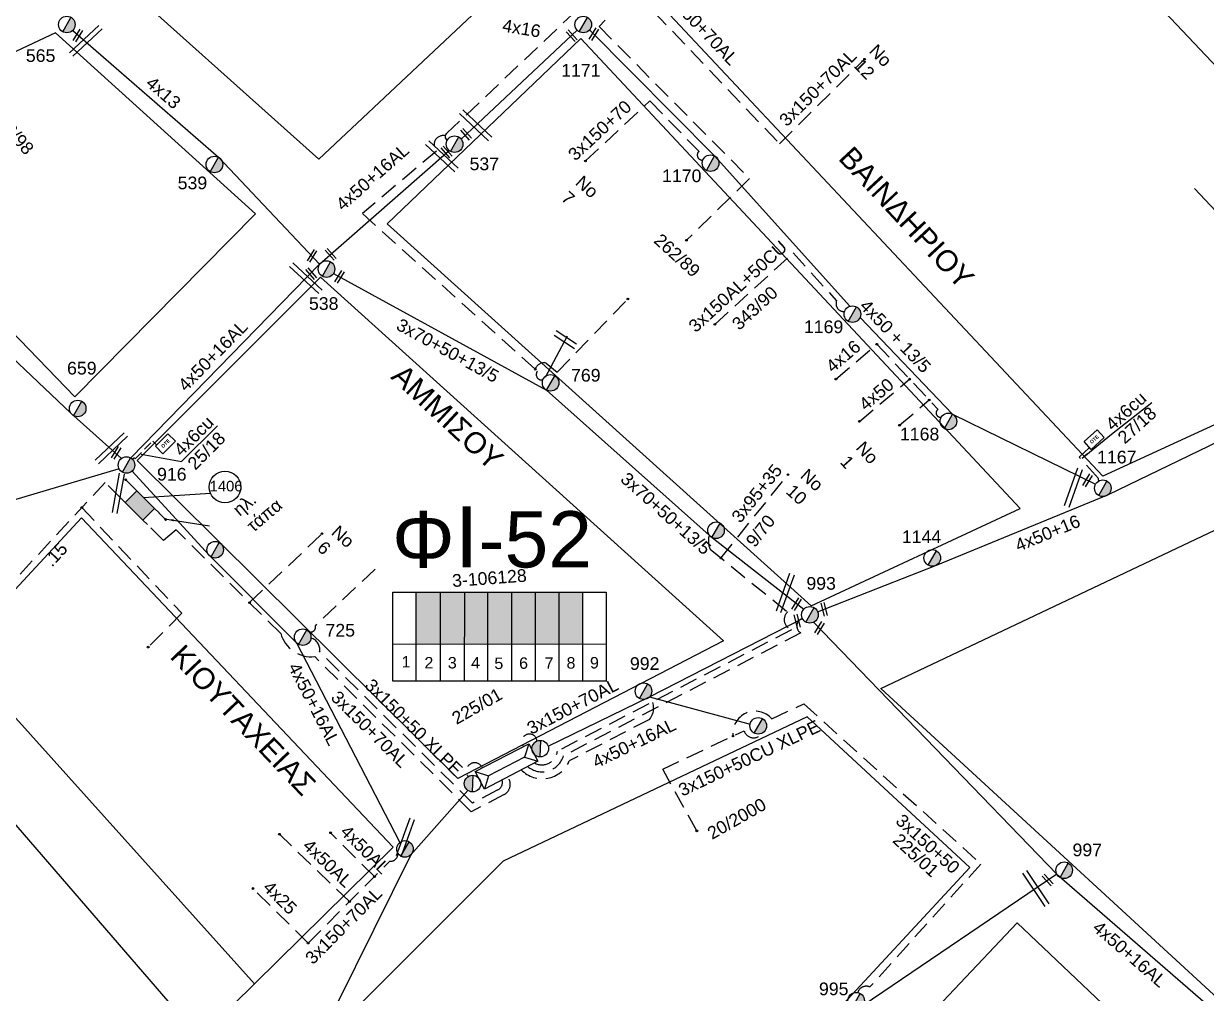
# Model space of a CAD drawing. Header units: millimetres. Extents: x 1091 to 3521, y 1177 to 2968.
# Drawn here: x 2380.8 to 2548.9, y 2019.2 to 2157.1 of the extents above; entities that cross this region are included whole.
import ezdxf
from ezdxf.enums import TextEntityAlignment as Align

# ---------------------------------------------------------------- set-up
doc = ezdxf.new("R2010")
doc.units = ezdxf.units.MM
doc.linetypes.add('DASHED', pattern=[19.05, 12.7, -6.35])
for name, color, linetype, lineweight in [('3x150+50', 7, 'Continuous', 30), ('3x150+50 XLPE', 7, 'SYN_LINE', 30), ('3x150+70', 7, 'Continuous', 30), ('3x70+50+13_5', 7, 'Continuous', 30), ('4x13', 7, 'Continuous', 30), ('4x16', 7, 'Continuous', 30), ('4x25', 7, 'Continuous', 30), ('4x50', 7, 'Continuous', 30), ('4x50 + 13_5', 7, 'SYN_LINE', 30), ('4x50+16', 7, 'Continuous', 30), ('Άγνωστα', 7, 'Continuous', 30), ('Γυμνά εναέρια ΧΤ (3Φ) 4x50AL', 7, 'Continuous', 30), ('Γυμνά εναέρια ΧΤ και ΦΟΠ (3Φ)   4x50+16AL', 7, 'Continuous', 30), ('Καλωδια Χ.Τ 3x95+35', 7, 'DASHED', 30), ('Καλώδια ΧΤ   3x150+70AL', 7, 'DASHED', 30), ('Καλώδια ΧΤ   3x150AL+50CU', 7, 'DASHED', 30), ('Συνεστραμμένα ΧΤ   3x70+54.6+25 AL', 7, 'SYN_LINE', 30), ('Υπόγεια Καλώδια Δικτύου ΧΤ   .075', 7, 'DASHED', 30), ('Υπόγεια Καλώδια Δικτύου ΧΤ   .15', 7, 'DASHED', 30), ('Υπόγεια καλώδια Παροχών ΧΤ   4x50AL', 7, 'DASHED', 30), ('Υπόγεια καλώδια Παροχών ΧΤ   4x6', 7, 'DASHED', 30)]:
    doc.layers.add(name, color=color, linetype=linetype, lineweight=lineweight)
for name, color, linetype in [('Link Box 4 Διευθύνσεων', 7, 'Continuous'), ('Pillar OTE', 7, 'Continuous'), ('TEXT ΚΑΛΩΔΙΩΝ', 7, 'Continuous'), ('ΑΓΝΩΣΤΟ ΥΠΟΓΕΙΟ ΚΑΛΩΔΙΟ', 7, 'DASHED'), ('Επιγραφές - Σχήματα', 7, 'Continuous'), ('Μηχανική τομή', 7, 'Continuous'), ('Στύλος ΦΜ', 7, 'Continuous'), ('Στύλος ΦΜ @ 1', 7, 'Continuous'), ('Συνδέσεις', 7, 'Continuous'), ('Τομή', 7, 'Continuous'), ('Υποσταθμός εναέριος 2 στύλων', 7, 'Continuous'), ('Υποσταθμός πόλεως', 7, 'Continuous'), ('Υπόβαθρο ΔΕΗ', 7, 'Continuous')]:
    doc.layers.add(name, color=color, linetype=linetype)
doc.styles.add('arial', font='arial.ttf')
doc.styles.get("Standard").update_dxf_attribs({"font": 'arial.ttf', "height": 1.8})
doc.linetypes.add('SYN_LINE', pattern='A,0.5,-0.0001,["/\\/\\/\\/",Standard,S=0.1,R=0,X=0,Y=-0.05],-0.25', length=0.7501)
doc.dimstyles.new('ISO-25', dxfattribs={"dimtxt": 2.5, "dimasz": 2.5, "dimexe": 1.25, "dimexo": 0.625, "dimtad": 1, "dimtxsty": 'Standard', "dimcen": 2.5, "dimadec": 0, "dimazin": 0, "dimtfac": 1, "dimtmove": 0, "dimatfit": 3, "dimfxl": 1, "dimarcsym": 0})

# ---------------------------------------------------------------- blocks, each defined once
blk = doc.blocks.new('ΥΠΑΡΧΩΝ ΤΣΙΜΕΝΤΕΝΙΟΣ ΣΤΥΛΟΣ')
at = {"layer": 'Στύλος ΦΜ'}
blk.add_hatch(color=7, dxfattribs=at).paths.add_polyline_path([(-1.29, -2.28, 0.574793), (2.62, 0, 0.268822), (1.3, 2.27)])
at = {"layer": 'Στύλος ΦΜ', "color": 7}
blk.add_line((-1.29, -2.28), (1.3, 2.27), dxfattribs=at)
blk.add_circle((0, 0), 2.62, dxfattribs=at)
at = {"layer": 'Στύλος ΦΜ', "flags": 4}
for tag, p in [('ΑΡΙΘΜΟΣ', (-4.68, 8.05)), ('ΤΥΠΟΣ', (-4.91, 3.03))]:
    blk.add_attdef(tag, p, '', height=4, dxfattribs=at)
blk = doc.blocks.new('_ΣΥΝΔΕΣΗ')
at = {"layer": 'Συνδέσεις', "linetype": 'SYN_LINE', "ltscale": 40}
blk.add_hatch(color=256, dxfattribs=at).paths.add_polyline_path([(0.5, -0.01, 1), (-0.5, -0.01, 1)])
at = {"layer": 'Συνδέσεις'}
blk.add_circle((0, -0.01), 0.5, dxfattribs=at)
blk = doc.blocks.new('ΥΠΟΣΤΑΘΜΟΣ ΕΝΑΕΡΙΟΣ ΕΠΙ 2 ΣΤΥΛΩΝ')
at = {"layer": 'Υποσταθμός εναέριος 2 στύλων', "linetype": 'Continuous'}
for points in [[(-11.97, -2.11, 0.574793), (-8.45, -0.07, 0.268822), (-9.64, 1.98)], [(9.68, -2.15, 0.574793), (13.19, -0.1, 0.268822), (12.01, 1.95)]]:
    blk.add_hatch(color=256, dxfattribs=at).paths.add_polyline_path(points)
for p, q in [((-11.97, -2.11), (-9.64, 1.98)), ((9.68, -2.15), (12.01, 1.95))]:
    blk.add_line(p, q, dxfattribs=at)
for centre in [(-10.81, -0.07), (10.84, -0.1)]:
    blk.add_circle(centre, 2.36, dxfattribs=at)
at = {"layer": 'Υποσταθμός πόλεως', "linetype": 'Continuous', "ltscale": 40}
blk.add_lwpolyline([(-8.57, 2.82), (8.57, 2.82), (8.57, -2.82), (-8.57, -2.82)], close=True, dxfattribs=at)
for points in [[(-5.75, 0), (-8.57, 2.82)], [(-8.57, -2.82), (-5.75, 0)], [(-5.75, 0), (5.75, 0)], [(5.75, 0), (8.57, 2.82)], [(8.57, -2.82), (5.75, 0)]]:
    blk.add_lwpolyline(points, dxfattribs=at)
at = {"layer": 'Υποσταθμός εναέριος 2 στύλων', "ltscale": 40, "flags": 1}
for tag, p in [('ΜΕΤΑΣΧΗΜΑΤΙΣΜΟΣ', (14.09, 2.51)), ('ΙΣΧΥΣ', (14.07, -0.28)), ('ΑΡΙΘΜΟΣ', (14.19, -3))]:
    blk.add_attdef(tag, p, '', height=1.8, dxfattribs=at)
blk = doc.blocks.new('LINK BOX 4 ΑΝΑΧΩΡΗΣΕΩΝ')
at = {"layer": 'Link Box 4 Διευθύνσεων', "ltscale": 40}
blk.add_hatch(color=256, dxfattribs=at).paths.add_polyline_path([(-3.54, 0), (-3.54, -4.67), (3.54, -4.67), (3.54, 0)])
for p, q in [((-3.54, 0), (-5.33, 0)), ((5.33, 0), (3.54, 0)), ((-3.54, -4.67), (-5.33, -4.67)), ((5.33, -4.67), (3.54, -4.67))]:
    blk.add_line(p, q, dxfattribs=at)
blk.add_lwpolyline([(-3.54, -4.67), (-3.54, 0), (3.54, 0), (3.54, -4.67)], close=True, dxfattribs=at)
blk = doc.blocks.new('ΤΟΜΗ')
at = {"layer": 'Τομή', "ltscale": 40}
for p, q in [((11.33, -0.65), (-11.4, -0.65)), ((11.33, -3.42), (-11.4, -3.42))]:
    blk.add_line(p, q, dxfattribs=at)
blk = doc.blocks.new('ΜΗΧΑΝΙΚΗ ΤΟΜΗ')
at = {"layer": 'Μηχανική τομή', "ltscale": 40}
for p, q in [((-3.79, 1.21), (3.79, 1.21)), ((3.79, -0.34), (-3.79, -0.34))]:
    blk.add_line(p, q, dxfattribs=at)
blk = doc.blocks.new('PILLAR ΟΤΕ')
at = {"layer": 'Pillar OTE', "ltscale": 40}
blk.add_lwpolyline([(-3.31, 2.02), (3.39, 2.02), (3.39, -1.99), (-3.31, -1.99)], close=True, dxfattribs=at)
at = {"layer": 'Pillar OTE', "insert": (-1.81, 0.71), "char_height": 1.3575, "width": 109.961, "attachment_point": 1}
blk.add_mtext('{\\fArial|b1|i0|c161|p34;OTE}', dxfattribs=at)

msp = doc.modelspace()

# ---------------------------------------------------------------- hatches: boundary and pattern name
at = {"layer": 'Καλώδια ΧΤ   3x150AL+50CU', "linetype": 'DASHED', "lineweight": -3, "ltscale": 0.2}
h = msp.add_hatch(color=6, dxfattribs=at)
h.dxf.hatch_style = 1
h.paths.add_polyline_path([(2440.03, 2076.23), (2436.59, 2076.23), (2436.59, 2068.86), (2440.03, 2068.86)])
h = msp.add_hatch(color=27, dxfattribs=at)
h.dxf.hatch_style = 1
h.paths.add_polyline_path([(2440.03, 2068.86), (2443.46, 2068.86), (2443.47, 2076.22), (2440.03, 2076.23)])
h = msp.add_hatch(color=173, dxfattribs=at)
h.dxf.hatch_style = 1
h.paths.add_polyline_path([(2446.76, 2076.22), (2443.47, 2076.22), (2443.46, 2068.86), (2446.76, 2068.85)])
h = msp.add_hatch(color=133, dxfattribs=at)
h.dxf.hatch_style = 1
h.paths.add_polyline_path([(2446.76, 2068.85), (2450.15, 2068.85), (2450.15, 2076.22), (2446.76, 2076.22)])
h = msp.add_hatch(color=30, dxfattribs=at)
h.dxf.hatch_style = 1
h.paths.add_polyline_path([(2450.15, 2068.85), (2453.54, 2068.85), (2453.55, 2076.22), (2450.15, 2076.22)])
h = msp.add_hatch(color=5, dxfattribs=at)
h.dxf.hatch_style = 1
h.paths.add_polyline_path([(2453.49, 2068.85), (2456.88, 2068.85), (2456.88, 2076.22), (2453.49, 2076.22)])
h = msp.add_hatch(color=2, dxfattribs=at)
h.dxf.hatch_style = 1
h.paths.add_polyline_path([(2456.87, 2068.85), (2460.27, 2068.85), (2460.27, 2076.22), (2456.87, 2076.22)])

# ---------------------------------------------------------------- linework, layer by layer
at = {"layer": '3x150+50', "color": 2, "linetype": 'DASHED', "lineweight": -3, "ltscale": 0.2}
msp.add_lwpolyline([(2481.6, 2055.78, -0.735145), (2487.11, 2058.22), (2491.67, 2060.37), (2516.84, 2037.56), (2501.04, 2020.09, 0.459777), (2499.33, 2019.29, -1469.953277)], format="xyb", dxfattribs=at)
at = {"layer": '3x150+50', "color": 30, "linetype": 'DASHED', "lineweight": -3, "ltscale": 0.2}
msp.add_arc((2452.66, 2054.98), 1.08, 4.1937, 219.4593, dxfattribs=at)
at = {"layer": '3x150+50', "color": 6, "linetype": 'DASHED', "lineweight": -3, "ltscale": 0.2}
msp.add_arc((2444.88, 2050.77), 1.2, 24.1479, 219.623, dxfattribs=at)
at = {"layer": '3x150+50 XLPE', "color": 5, "linetype": 'DASHED', "lineweight": -3, "ltscale": 0.2}
msp.add_lwpolyline([(2448.77, 2049.54, -0.371877), (2448.18, 2048.11), (2444.57, 2046.23), (2422.85, 2067.77, 0.387812), (2421.61, 2069.71)], format="xyb", dxfattribs=at)
at = {"layer": '3x150+50 XLPE', "color": 2, "linetype": 'DASHED', "lineweight": -3, "ltscale": 0.2}
msp.add_lwpolyline([(2476.46, 2042.28), (2471.62, 2051.05), (2483.18, 2056.53, 0.645206), (2485.74, 2056.18, -2.279057)], format="xyb", dxfattribs=at)
at = {"layer": '3x150+70', "color": 2, "linetype": 'DASHED', "lineweight": -3, "ltscale": 0.2}
msp.add_lwpolyline([(2460.62, 2137.54), (2469.79, 2146.07), (2476.77, 2138.9, 0.746331), (2477.31, 2137.67, 0.940875)], format="xyb", dxfattribs=at)
at = {"layer": '3x70+50+13_5', "color": 133, "lineweight": -3, "ltscale": 0.1}
msp.add_lwpolyline([(2424.83, 2121.56), (2455.1, 2104.96), (2478.23, 2084.35), (2491.67, 2073.82)], dxfattribs=at)
at = {"layer": '4x13', "color": 133, "lineweight": -3, "ltscale": 0.1}
msp.add_lwpolyline([(2387.75, 2156.1), (2408.48, 2138.06), (2422.85, 2122.85)], dxfattribs=at)
at = {"layer": '4x16', "color": 2, "linetype": 'DASHED', "lineweight": -3, "ltscale": 0.2}
msp.add_lwpolyline([(2496.21, 2106.52), (2502.05, 2111.48)], dxfattribs=at)
at = {"layer": '4x25', "color": 5, "linetype": 'DASHED', "lineweight": -3, "ltscale": 0.2}
msp.add_lwpolyline([(2421.21, 2026.33), (2413.38, 2034.08)], dxfattribs=at)
at = {"layer": '4x50', "color": 2, "linetype": 'DASHED', "lineweight": -3, "ltscale": 0.2}
msp.add_lwpolyline([(2499.56, 2100.5), (2506.71, 2106.52)], dxfattribs=at)
at = {"layer": '4x50 + 13_5', "color": 2, "lineweight": -3, "ltscale": 0.1}
for points in [[(2461.21, 2156.17), (2478.99, 2138.25), (2498.21, 2116.88)], [(2499.66, 2115.3), (2512.8, 2101.53), (2533.14, 2091.58)]]:
    msp.add_lwpolyline(points, dxfattribs=at)
at = {"layer": '4x50+16', "color": 173, "lineweight": -3, "ltscale": 0.1}
msp.add_lwpolyline([(2493.63, 2073.43), (2510.53, 2080.09), (2534.95, 2090.13), (2560.75, 2102.58), (2596.17, 2118.9)], dxfattribs=at)
at = {"layer": 'Pillar OTE', "lineweight": -3, "ltscale": 40}
for points in [[(2433.26, 2063.59), (2433.26, 2076.23), (2463.59, 2076.22), (2463.59, 2063.56), (2433.26, 2063.59)], [(2436.59, 2063.58), (2436.59, 2076.23)], [(2440.02, 2063.58), (2440.03, 2076.23)], [(2443.46, 2063.58), (2443.47, 2076.22)], [(2446.76, 2063.57), (2446.76, 2076.22)], [(2450.15, 2063.57), (2450.15, 2076.22)], [(2453.54, 2063.57), (2453.55, 2076.22)], [(2456.88, 2063.56), (2456.88, 2076.22)], [(2460.27, 2063.56), (2460.27, 2076.22)], [(2433.26, 2068.87), (2463.59, 2068.84)]]:
    msp.add_lwpolyline(points, dxfattribs=at)
at = {"layer": 'ΑΓΝΩΣΤΟ ΥΠΟΓΕΙΟ ΚΑΛΩΔΙΟ', "color": 173, "lineweight": -3, "ltscale": 0.2}
msp.add_lwpolyline([(2435, 2201.41), (2430.33, 2196.83), (2466.08, 2160.31), (2462.56, 2156.65), (2483.95, 2135.04), (2474.98, 2126.26)], dxfattribs=at)
at = {"layer": 'ΑΓΝΩΣΤΟ ΥΠΟΓΕΙΟ ΚΑΛΩΔΙΟ', "color": 2, "lineweight": -3, "ltscale": 0.2}
msp.add_lwpolyline([(2502.05, 2111.48), (2510.75, 2102.22, 0.837004), (2511.21, 2101.11, -1.687062)], format="xyb", dxfattribs=at)
for points in [[(2505.26, 2099.96), (2509.49, 2103.56)], [(2389.04, 2088.26), (2403.25, 2073.22)], [(2403.25, 2073.22), (2398.48, 2068.42)]]:
    msp.add_lwpolyline(points, dxfattribs=at)
at = {"layer": 'Γυμνά εναέρια ΧΤ (3Φ) 4x50AL', "color": 7, "lineweight": -3, "ltscale": 0.1}
for points in [[(2395.28, 2092.22), (2396.23, 2091.26)], [(2400.01, 2087.51), (2400.96, 2086.56)]]:
    msp.add_lwpolyline(points, dxfattribs=at)
at = {"layer": 'Γυμνά εναέρια ΧΤ (3Φ) 4x50AL', "color": 2, "lineweight": -3, "ltscale": 0.1}
msp.add_lwpolyline([(2527.63, 2036.14), (2500.08, 2017.46), (2485.33, 2001.15), (2467.24, 1982.13)], dxfattribs=at)
at = {"layer": 'Γυμνά εναέρια ΧΤ (3Φ) 4x50AL', "color": 1, "lineweight": -3, "ltscale": 0.1}
msp.add_arc((2441.28, 2140.99), 0.598, 122.9508, 240.3896, dxfattribs=at)
at = {"layer": 'Γυμνά εναέρια ΧΤ και ΦΟΠ (3Φ)   4x50+16AL', "color": 27, "lineweight": -3, "ltscale": 0.1}
msp.add_lwpolyline([(2442.97, 2140.63), (2459.47, 2156.13)], dxfattribs=at)
at = {"layer": 'Γυμνά εναέρια ΧΤ και ΦΟΠ (3Φ)   4x50+16AL', "color": 133, "lineweight": -3, "ltscale": 0.1}
msp.add_lwpolyline([(2422.85, 2122.85), (2441.24, 2139.05)], dxfattribs=at)
at = {"layer": 'Γυμνά εναέρια ΧΤ και ΦΟΠ (3Φ)   4x50+16AL', "color": 2, "lineweight": -3, "ltscale": 0.1}
msp.add_lwpolyline([(2335.08, 2133.77), (2355.12, 2134.9), (2371.62, 2116.7), (2387.5, 2101.66), (2394.69, 2095.24)], dxfattribs=at)
at = {"layer": 'Γυμνά εναέρια ΧΤ και ΦΟΠ (3Φ)   4x50+16AL', "color": 5, "lineweight": -3, "ltscale": 0.1}
for points in [[(2395.99, 2095.33), (2422.85, 2122.85)], [(2394.36, 2093.76), (2373.56, 2087.62)], [(2396.22, 2093.45), (2407.09, 2081.52), (2419.57, 2069.03), (2434.24, 2040.64)]]:
    msp.add_lwpolyline(points, dxfattribs=at)
at = {"layer": 'Γυμνά εναέρια ΧΤ και ΦΟΠ (3Φ)   4x50+16AL', "color": 30, "lineweight": -3, "ltscale": 0.1}
for points in [[(2455.33, 2054.33), (2469.74, 2061.34), (2491.47, 2072.49)], [(2493.06, 2071.96), (2527.63, 2036.14), (2560.23, 2007.86)]]:
    msp.add_lwpolyline(points, dxfattribs=at)
at = {"layer": 'Γυμνά εναέρια ΧΤ και ΦΟΠ (3Φ)   4x50+16AL', "color": 6, "lineweight": -3, "ltscale": 0.1}
msp.add_lwpolyline([(2443.91, 2048.05), (2435.81, 2038.89), (2425.27, 2017.65), (2417.24, 2009.52), (2405.14, 1997.45), (2389.87, 1980.89)], dxfattribs=at)
at = {"layer": 'Καλωδια Χ.Τ 3x95+35', "color": 133, "lineweight": -3, "ltscale": 0.2}
msp.add_lwpolyline([(2479.89, 2081.08), (2489.42, 2092.94)], dxfattribs=at)
at = {"layer": 'Καλώδια ΧΤ   3x150+70AL', "color": 1, "lineweight": -3, "ltscale": 0.2}
msp.add_lwpolyline([(2433.28, 2203.17), (2427.17, 2197.19), (2462.09, 2161.53), (2440.95, 2141.49)], dxfattribs=at)
for points in [[(2461.79, 2161.24, 0.262438), (2467.74, 2161.51), (2488.19, 2140), (2500.3, 2152)], [(2440.69, 2141.12, 0.745358), (2439.47, 2138.95), (2428.92, 2130.06), (2453.8, 2107.65, 0.709457), (2454.58, 2106.42, -2.976325)], [(2453.5, 2107.93, -0.38755), (2455.04, 2108.81), (2456.63, 2107.51), (2466.67, 2117.92)]]:
    msp.add_lwpolyline(points, format="xyb", dxfattribs=at)
at = {"layer": 'Καλώδια ΧΤ   3x150+70AL', "color": 27, "lineweight": -3, "ltscale": 0.2}
msp.add_lwpolyline([(2449.58, 2049.96, -0.455075), (2449.09, 2047.45), (2444.38, 2045.01), (2422.15, 2067.06, -0.362081), (2417.31, 2070.35), (2402.44, 2085.1), (2400.66, 2083.56), (2398.37, 2085.85)], format="xyb", dxfattribs=at)
at = {"layer": 'Καλώδια ΧΤ   3x150+70AL', "color": 133, "lineweight": -3, "ltscale": 0.2}
msp.add_lwpolyline([(2478.23, 2084.35, 0.191211), (2478.36, 2082.32), (2489.37, 2073.42, 0.571191), (2489.91, 2070.88, -1.942995)], format="xyb", dxfattribs=at)
at = {"layer": 'Καλώδια ΧΤ   3x150+70AL', "color": 173, "lineweight": -3, "ltscale": 0.2}
msp.add_lwpolyline([(2491.47, 2072.49, 0.659206), (2491.24, 2070.44), (2457.52, 2052.95, -0.536872), (2452.42, 2051.43)], format="xyb", dxfattribs=at)
at = {"layer": 'Καλώδια ΧΤ   3x150+70AL', "color": 133, "lineweight": -3, "ltscale": 0.2}
msp.add_lwpolyline([(2489.91, 2070.88), (2456.64, 2053.62)], dxfattribs=at)
at = {"layer": 'Καλώδια ΧΤ   3x150+70AL', "color": 2, "lineweight": -3, "ltscale": 0.2}
msp.add_lwpolyline([(2469.71, 2058.14), (2458.33, 2052.24)], dxfattribs=at)
at = {"layer": 'Καλώδια ΧΤ   3x150+70AL', "color": 5, "lineweight": -3, "ltscale": 0.2}
msp.add_lwpolyline([(2421.21, 2026.33), (2432.83, 2037.99, 0.616784), (2433.83, 2039.45, 16.561932)], format="xyb", dxfattribs=at)
at = {"layer": 'Καλώδια ΧΤ   3x150+70AL', "color": 2, "lineweight": -3, "ltscale": 0.2}
for centre, radius, start, end in [((2467.87, 2059.76), 2.45, 318.7709, 40.2269), ((2454.5, 2053.86), 4.16, 224.1461, 337.1455)]:
    msp.add_arc(centre, radius, start, end, dxfattribs=at)
at = {"layer": 'Καλώδια ΧΤ   3x150+70AL', "color": 133, "lineweight": -3, "ltscale": 0.2}
msp.add_arc((2454.44, 2053.9), 2.22, 241.9845, 352.8419, dxfattribs=at)
at = {"layer": 'Καλώδια ΧΤ   3x150AL+50CU', "color": 2, "lineweight": -3, "ltscale": 0.2}
msp.add_lwpolyline([(2479.03, 2114.31), (2490.15, 2124.47), (2496.31, 2117.65, 0.543004), (2497.45, 2116.13, -8.252667)], format="xyb", dxfattribs=at)
at = {"layer": 'Συνεστραμμένα ΧΤ   3x70+54.6+25 AL', "color": 2, "lineweight": -3, "ltscale": 15}
msp.add_lwpolyline([(2469.74, 2061.34), (2484.04, 2057.48)], dxfattribs=at)
at = {"layer": 'Τομή', "lineweight": -3}
for points in [[(2459.34, 2111.48), (2456.47, 2113.37)], [(2454.96, 2106.79), (2458.06, 2112.66)], [(2459.05, 2110.85), (2456.18, 2112.73)]]:
    msp.add_lwpolyline(points, dxfattribs=at)
at = {"layer": 'Υπόβαθρο ΔΕΗ', "lineweight": -3, "ltscale": 0.1}
for points in [[(2422.74, 2137.8), (2450.77, 2164.22), (2413.55, 2202.79), (2392.71, 2164.74), (2422.74, 2137.8)], [(2579, 2113.33), (2534.17, 2092.73), (2468.27, 2163.03), (2505.3, 2198.57), (2570.56, 2129.55), (2557.06, 2123.13), (2547.2, 2133.61)], [(2388.03, 2103.99), (2413.71, 2130.02), (2385.31, 2155.75), (2352.82, 2140.5), (2388.03, 2103.99)], [(2492.71, 2074.3), (2522.4, 2088.12), (2459.95, 2154.95), (2432.45, 2128.58), (2492.71, 2074.3)], [(2396.89, 2094.93), (2422.97, 2121.04), (2480.25, 2069.32), (2442.47, 2049.72), (2396.89, 2094.93)], [(2502.61, 2062.55), (2622.34, 2119.33), (2644.16, 2088.28), (2561.11, 2008.68), (2502.61, 2062.55)], [(2433.31, 2039.97), (2389.02, 2086.82), (2371.24, 2067.67), (2413.58, 2020.55), (2433.31, 2039.97)], [(2413.58, 2020.55), (2361.56, 1969.33), (2316.19, 2007.35), (2364.61, 2060.48), (2405.77, 2012.85)], [(2469.31, 2006.48), (2460.28, 1997.8), (2469.78, 1987.97), (2515.24, 2037.1), (2492.15, 2058.48), (2448.93, 2037.97), (2371.7, 1960.84), (2391.13, 1944.55), (2461.18, 2010.26)], [(2515.09, 1953.29), (2553.59, 1999.21), (2521.99, 2029.22), (2449.75, 1952.71)]]:
    msp.add_lwpolyline(points, dxfattribs=at)
at = {"layer": 'Υπόβαθρο ΔΕΗ', "lineweight": -3}
msp.add_lwpolyline([(2397.81, 2089.7), (2407.32, 2090.31)], dxfattribs=at)
at = {"layer": 'Υπόβαθρο ΔΕΗ', "lineweight": -3, "ltscale": 0.1}
msp.add_circle((2409.39, 2091.18), 2.24, dxfattribs=at)
at = {"layer": 'Υπόγεια Καλώδια Δικτύου ΧΤ   .075', "color": 5, "lineweight": -3, "ltscale": 0.2}
msp.add_lwpolyline([(2430.73, 2079.51), (2422.24, 2071.49, -0.639467), (2421.33, 2070.61, -222.860154)], format="xyb", dxfattribs=at)
at = {"layer": 'Υπόγεια Καλώδια Δικτύου ΧΤ   .15', "color": 2, "lineweight": -3, "ltscale": 0.2}
msp.add_lwpolyline([(2394.59, 2089.61), (2392.37, 2091.84), (2379.44, 2077.91), (2372.67, 2084.48), (2367.46, 2080.64)], dxfattribs=at)
at = {"layer": 'Υπόγεια καλώδια Παροχών ΧΤ   4x50AL', "color": 27, "lineweight": -3, "ltscale": 0.2}
msp.add_lwpolyline([(2412.89, 2074.74), (2423.18, 2084.54)], dxfattribs=at)
at = {"layer": 'Υπόγεια καλώδια Παροχών ΧΤ   4x50AL', "color": 5, "lineweight": -3, "ltscale": 0.2}
for points in [[(2427.09, 2032.23), (2417.14, 2041.8)], [(2430.63, 2035.78), (2424.4, 2042.01)]]:
    msp.add_lwpolyline(points, dxfattribs=at)
at = {"layer": 'Υπόγεια καλώδια Παροχών ΧΤ   4x6', "color": 5, "linetype": 'DASHED', "lineweight": -3, "ltscale": 0.1}
msp.add_lwpolyline([(2396.27, 2095.1, -0.608221), (2396.62, 2095.2), (2399.13, 2097.72), (2399.65, 2097.2)], format="xyb", dxfattribs=at)
at = {"layer": 'Υπόγεια καλώδια Παροχών ΧΤ   4x6', "color": 2, "linetype": 'DASHED', "lineweight": -3, "ltscale": 0.2}
msp.add_lwpolyline([(2533.72, 2092.1, -0.747378), (2533.54, 2092.4), (2530.79, 2095.44), (2532.24, 2096.76)], format="xyb", dxfattribs=at)

# ---------------------------------------------------------------- block references
at = {"layer": 'Link Box 4 Διευθύνσεων', "lineweight": -3, "xscale": 0.4999999999999997, "yscale": 0.4999999999999997, "zscale": 0.4999999999999997, "rotation": 135.2366019232461}
msp.add_blockref('LINK BOX 4 ΑΝΑΧΩΡΗΣΕΩΝ', (2396.48, 2087.73), dxfattribs=at)
at = {"layer": 'Pillar OTE', "xscale": 0.375, "yscale": 0.375, "zscale": 0.375}
for p, rotation in [((2400.92, 2097.32), 45), ((2532.92, 2097.92), 42)]:
    msp.add_blockref('PILLAR ΟΤΕ', p, dxfattribs=dict(at, rotation=rotation))
at = {"layer": 'Μηχανική τομή', "lineweight": -3}
for p, xscale, yscale, zscale, rotation in [((2388.37, 2155.45), 0.2499999999999679, 0.2499999999999679, 0.2499999999999679, 238.3591332110774), ((2458.6, 2155.28), 0.2499999999999679, 0.2499999999999679, 0.2499999999999679, 312.400856609694), ((2461.74, 2155.62), 0.2499999999999679, 0.2499999999999679, 0.2499999999999679, 238.3591332110774), ((2443.6, 2141.27), 0.2499999999999679, 0.2499999999999679, 0.2499999999999679, 311.5618367609888), ((2440.81, 2138.74), 0.2499999999999679, 0.2499999999999679, 0.2499999999999679, 311.5618367609888), ((2421.67, 2124.12), 0.2499999999999679, 0.2499999999999679, 0.2499999999999679, 238.3591332110774), ((2424.33, 2124.2), 0.2499999999999679, 0.2499999999999679, 0.2499999999999679, 311.5618367609888), ((2421.56, 2121.44), 0.2499999999999679, 0.2499999999999679, 0.2499999999999679, 311.5618367609888), ((2425.58, 2121.12), 0.2499999999999679, 0.2499999999999679, 0.2499999999999679, 238.3591332110774), ((2393.83, 2096.11), 0.2499999999999679, 0.2499999999999679, 0.2499999999999679, 238.3591332110774), ((2531.91, 2092.18), 0.2499999999999679, 0.2499999999999679, 0.2499999999999679, 238.3591332110774), ((2490.54, 2074.59), 0.2499999999999679, 0.2499999999999679, 0.2499999999999679, 238.3591332110774), ((2494.45, 2073.75), 0.2499999999999679, 0.2499999999999679, 0.2499999999999679, 284.5011912941235), ((2490.63, 2072.09), 0.2499999999999679, 0.2499999999999679, 0.2499999999999679, 284.5011912941235), ((2493.8, 2071.19), 0.2499999999999679, 0.2499999999999679, 0.2499999999999679, 238.3591332110774), ((2526.24, 2035.23), 0.2499999999999678, 0.2499999999999678, 0.2499999999999678, 312.9274055992574)]:
    msp.add_blockref('ΜΗΧΑΝΙΚΗ ΤΟΜΗ', p, dxfattribs=dict(at, xscale=xscale, yscale=yscale, zscale=zscale, rotation=rotation))
at = {"layer": 'Στύλος ΦΜ @ 1', "lineweight": -3, "ltscale": 40}
ref = msp.add_blockref('ΥΠΑΡΧΩΝ ΤΣΙΜΕΝΤΕΝΙΟΣ ΣΤΥΛΟΣ', (2386.92, 2156.94), dxfattribs=dict(at, xscale=0.4499999999998181, yscale=0.4499999999998181, zscale=0.4499999999998181))
ref.add_attrib('ΑΡΙΘΜΟΣ', '565', (2381.09, 2151.62), dxfattribs={"layer": 'Στύλος ΦΜ', "height": 1.8, "flags": 4})
ref = msp.add_blockref('ΥΠΑΡΧΩΝ ΤΣΙΜΕΝΤΕΝΙΟΣ ΣΤΥΛΟΣ', (2460.32, 2156.94), dxfattribs=dict(at, xscale=0.4499999999998181, yscale=0.4499999999998181, zscale=0.4499999999998181))
ref.add_attrib('ΑΡΙΘΜΟΣ', '1171', (2457.18, 2149.53), dxfattribs={"layer": 'Στύλος ΦΜ', "height": 1.8, "flags": 4})
ref = msp.add_blockref('ΥΠΑΡΧΩΝ ΤΣΙΜΕΝΤΕΝΙΟΣ ΣΤΥΛΟΣ', (2442.03, 2139.93), dxfattribs=dict(at, xscale=0.4499999999998181, yscale=0.4499999999998181, zscale=0.4499999999998181))
ref.add_attrib('ΑΡΙΘΜΟΣ', '537', (2444.16, 2136.23), dxfattribs={"layer": 'Στύλος ΦΜ', "height": 1.8, "flags": 4})
ref = msp.add_blockref('ΥΠΑΡΧΩΝ ΤΣΙΜΕΝΤΕΝΙΟΣ ΣΤΥΛΟΣ', (2478.41, 2137.23), dxfattribs=dict(at, xscale=0.4499999999998181, yscale=0.4499999999998181, zscale=0.4499999999998181))
ref.add_attrib('ΑΡΙΘΜΟΣ', '1170', (2471.52, 2134.53), dxfattribs={"layer": 'Στύλος ΦΜ', "height": 1.8, "flags": 4})
ref = msp.add_blockref('ΥΠΑΡΧΩΝ ΤΣΙΜΕΝΤΕΝΙΟΣ ΣΤΥΛΟΣ', (2407.89, 2137.04), dxfattribs=dict(at, xscale=0.4499999999998181, yscale=0.4499999999998181, zscale=0.4499999999998181))
ref.add_attrib('ΑΡΙΘΜΟΣ', '539', (2402.67, 2133.52), dxfattribs={"layer": 'Στύλος ΦΜ', "height": 1.8, "flags": 4})
ref = msp.add_blockref('ΥΠΑΡΧΩΝ ΤΣΙΜΕΝΤΕΝΙΟΣ ΣΤΥΛΟΣ', (2423.82, 2122.17), dxfattribs=dict(at, xscale=0.4499999999998181, yscale=0.4499999999998181, zscale=0.4499999999998181))
ref.add_attrib('ΑΡΙΘΜΟΣ', '538', (2421.33, 2116.37), dxfattribs={"layer": 'Στύλος ΦΜ', "height": 1.8, "flags": 4})
ref = msp.add_blockref('ΥΠΑΡΧΩΝ ΤΣΙΜΕΝΤΕΝΙΟΣ ΣΤΥΛΟΣ', (2498.57, 2115.76), dxfattribs=dict(at, xscale=0.4499999999998181, yscale=0.4499999999998181, zscale=0.4499999999998181))
ref.add_attrib('ΑΡΙΘΜΟΣ', '1169', (2491.68, 2113.06), dxfattribs={"layer": 'Στύλος ΦΜ', "height": 1.8, "flags": 4})
ref = msp.add_blockref('ΥΠΑΡΧΩΝ ΤΣΙΜΕΝΤΕΝΙΟΣ ΣΤΥΛΟΣ', (2388.46, 2102.35), dxfattribs=dict(at, xscale=0.4499999999998181, yscale=0.4499999999998181, zscale=0.4499999999998181))
ref.add_attrib('ΑΡΙΘΜΟΣ', '659', (2386.95, 2107.18), dxfattribs={"layer": 'Στύλος ΦΜ', "height": 1.8, "flags": 4})
ref = msp.add_blockref('ΥΠΑΡΧΩΝ ΤΣΙΜΕΝΤΕΝΙΟΣ ΣΤΥΛΟΣ', (2455.68, 2105.99), dxfattribs=dict(at, xscale=0.4499999999998181, yscale=0.4499999999998181, zscale=0.4499999999998181))
ref.add_attrib('ΑΡΙΘΜΟΣ', '769', (2458.58, 2106.17), dxfattribs={"layer": 'Στύλος ΦΜ', "height": 1.8, "flags": 4})
ref = msp.add_blockref('ΥΠΑΡΧΩΝ ΤΣΙΜΕΝΤΕΝΙΟΣ ΣΤΥΛΟΣ', (2512.22, 2100.51), dxfattribs=dict(at, xscale=0.4499999999998181, yscale=0.4499999999998181, zscale=0.4499999999998181))
ref.add_attrib('ΑΡΙΘΜΟΣ', '1168', (2505.33, 2097.81), dxfattribs={"layer": 'Στύλος ΦΜ', "height": 1.8, "flags": 4})
ref = msp.add_blockref('ΥΠΑΡΧΩΝ ΤΣΙΜΕΝΤΕΝΙΟΣ ΣΤΥΛΟΣ', (2534.17, 2091.01), dxfattribs=dict(at, xscale=0.4499999999998181, yscale=0.4499999999998181, zscale=0.4499999999998181))
ref.add_attrib('ΑΡΙΘΜΟΣ', '1167', (2533.35, 2094.54), dxfattribs={"layer": 'Στύλος ΦΜ', "height": 1.8, "flags": 4})
ref = msp.add_blockref('ΥΠΑΡΧΩΝ ΤΣΙΜΕΝΤΕΝΙΟΣ ΣΤΥΛΟΣ', (2395.4, 2094.31), dxfattribs=dict(at, xscale=0.4499999999998181, yscale=0.4499999999998181, zscale=0.4499999999998181))
ref.add_attrib('ΑΡΙΘΜΟΣ', '916', (2399.74, 2092.1), dxfattribs={"layer": 'Στύλος ΦΜ', "height": 1.8, "flags": 4})
at = {"layer": 'Στύλος ΦΜ @ 1', "lineweight": -3, "ltscale": 40, "xscale": 0.4499999999998181, "yscale": 0.4499999999998181, "zscale": 0.4499999999998181}
for p in [(2479.19, 2085.03), (2408, 2082.26), (2485.19, 2057.22), (2434.98, 2039.72)]:
    msp.add_blockref('ΥΠΑΡΧΩΝ ΤΣΙΜΕΝΤΕΝΙΟΣ ΣΤΥΛΟΣ', p, dxfattribs=at)
at = {"layer": 'Στύλος ΦΜ @ 1', "lineweight": -3, "ltscale": 40}
ref = msp.add_blockref('ΥΠΑΡΧΩΝ ΤΣΙΜΕΝΤΕΝΙΟΣ ΣΤΥΛΟΣ', (2509.92, 2081.1), dxfattribs=dict(at, xscale=0.4499999999998181, yscale=0.4499999999998181, zscale=0.4499999999998181))
ref.add_attrib('ΑΡΙΘΜΟΣ', '1144', (2505.6, 2083.2), dxfattribs={"layer": 'Στύλος ΦΜ', "height": 1.8, "flags": 4})
ref = msp.add_blockref('ΥΠΑΡΧΩΝ ΤΣΙΜΕΝΤΕΝΙΟΣ ΣΤΥΛΟΣ', (2492.53, 2073.01), dxfattribs=dict(at, xscale=0.4499999999998181, yscale=0.4499999999998181, zscale=0.4499999999998181))
ref.add_attrib('ΑΡΙΘΜΟΣ', '993', (2492.03, 2076.58), dxfattribs={"layer": 'Στύλος ΦΜ', "height": 1.8, "flags": 4})
ref = msp.add_blockref('ΥΠΑΡΧΩΝ ΤΣΙΜΕΝΤΕΝΙΟΣ ΣΤΥΛΟΣ', (2420.44, 2069.83), dxfattribs=dict(at, xscale=0.4499999999998181, yscale=0.4499999999998181, zscale=0.4499999999998181))
ref.add_attrib('ΑΡΙΘΜΟΣ', '725', (2423.68, 2069.91), dxfattribs={"layer": 'Στύλος ΦΜ', "height": 1.8, "flags": 4})
ref = msp.add_blockref('ΥΠΑΡΧΩΝ ΤΣΙΜΕΝΤΕΝΙΟΣ ΣΤΥΛΟΣ', (2468.88, 2062.15), dxfattribs=dict(at, xscale=0.4499999999998181, yscale=0.4499999999998181, zscale=0.4499999999998181))
ref.add_attrib('ΑΡΙΘΜΟΣ', '992', (2466.95, 2065.18), dxfattribs={"layer": 'Στύλος ΦΜ', "height": 1.8, "flags": 4})
ref = msp.add_blockref('ΥΠΑΡΧΩΝ ΤΣΙΜΕΝΤΕΝΙΟΣ ΣΤΥΛΟΣ', (2528.67, 2036.69), dxfattribs=dict(at, xscale=0.4499999999998181, yscale=0.4499999999998181, zscale=0.4499999999998181))
ref.add_attrib('ΑΡΙΘΜΟΣ', '997', (2529.86, 2038.68), dxfattribs={"layer": 'Στύλος ΦΜ', "height": 1.8, "flags": 4})
ref = msp.add_blockref('ΥΠΑΡΧΩΝ ΤΣΙΜΕΝΤΕΝΙΟΣ ΣΤΥΛΟΣ', (2499.11, 2018.13), dxfattribs=dict(at, xscale=0.4499999999998181, yscale=0.4499999999998181, zscale=0.4499999999998181))
ref.add_attrib('ΑΡΙΘΜΟΣ', '995', (2493.82, 2018.92), dxfattribs={"layer": 'Στύλος ΦΜ', "height": 1.8, "flags": 4})
at = {"layer": 'Συνδέσεις', "lineweight": -3, "xscale": 0.25, "yscale": 0.25, "zscale": 0.25}
for p in [(2500.3, 2152.01), (2460.62, 2137.54), (2474.98, 2126.27), (2466.67, 2117.92), (2479.03, 2114.31), (2502.05, 2111.48), (2453.5, 2107.93), (2496.22, 2106.53), (2506.71, 2106.52), (2509.49, 2103.56), (2499.56, 2100.51), (2505.26, 2099.97), (2489.42, 2092.94), (2395.28, 2092.22), (2389.04, 2088.26), (2400.96, 2086.56), (2423.18, 2084.55), (2479.89, 2081.08), (2412.89, 2074.74), (2398.48, 2068.42), (2481.6, 2055.78), (2417.14, 2041.81), (2424.4, 2042.02), (2476.46, 2042.28), (2430.64, 2035.78), (2413.38, 2034.09), (2427.09, 2032.23), (2421.22, 2026.33)]:
    msp.add_blockref('_ΣΥΝΔΕΣΗ', p, dxfattribs=at)
at = {"layer": 'Τομή', "lineweight": -3}
for p, xscale, yscale, zscale, rotation in [((2389.27, 2155), 0.25, 0.25, 0.25, 43.29656259847264), ((2444.67, 2142.25), 0.25, 0.25, 0.25, 137.0312577584743), ((2439.88, 2137.83), 0.2499999999999999, 0.2499999999999999, 0.2499999999999999, 137.0312577584743), ((2420.54, 2120.5), 0.2499999999999999, 0.2499999999999999, 0.2499999999999999, 137.0312577584743), ((2392.91, 2097.07), 0.25, 0.25, 0.25, 43.29656259847264), ((2393.71, 2090.38), 0.25, 0.25, 0.25, 79.74137920845412), ((2529.48, 2091.25), 0.2499999999999999, 0.2499999999999999, 0.2499999999999999, 70.36881465510974), ((2488.52, 2076.28), 0.2499999999999999, 0.2499999999999999, 0.2499999999999999, 70.36881465510974), ((2434.55, 2041.5), 0.25, 0.25, 0.25, 70.36881465510974), ((2525.1, 2034.36), 0.25, 0.25, 0.25, 303.7835802492058)]:
    msp.add_blockref('ΤΟΜΗ', p, dxfattribs=dict(at, xscale=xscale, yscale=yscale, zscale=zscale, rotation=rotation))
at = {"layer": 'Υποσταθμός εναέριος 2 στύλων', "lineweight": -3, "xscale": 0.4999999999999997, "yscale": 0.4999999999999997, "zscale": 0.4999999999999997, "rotation": 207.4131983412904}
msp.add_blockref('ΥΠΟΣΤΑΘΜΟΣ ΕΝΑΕΡΙΟΣ ΕΠΙ 2 ΣΤΥΛΩΝ', (2449.42, 2051.46), dxfattribs=at)

# ---------------------------------------------------------------- texts
at = {"lineweight": -3, "ltscale": 40, "char_height": 3, "width": 64.8866, "attachment_point": 1, "style": 'arial'}
for s, insert, rotation in [('ΒΑΙΝΔΗΡΙΟΥ', (2498.63, 2139.88), 313), ('AMMIΣΟΥ', (2434.88, 2108.9), 317.0593), ('ΚΙΟΥΤΑΧΕΙΑΣ', (2403.6, 2069.04), 313.6058)]:
    msp.add_mtext(s, dxfattribs=dict(at, insert=insert, rotation=rotation))
at = {"lineweight": -3, "ltscale": 40, "insert": (2407.22, 2092.06), "char_height": 1.5, "width": 64.8866, "attachment_point": 1, "style": 'arial'}
msp.add_mtext('1406', dxfattribs=at)
at = {"lineweight": -3, "ltscale": 30, "char_height": 1.63, "width": 11.2573, "attachment_point": 1}
for s, insert in [('1', (2434.5, 2067.15)), ('2', (2437.74, 2067.01)), ('3', (2441.07, 2067.01)), ('4', (2444.38, 2067.01)), ('5', (2447.68, 2066.93)), ('6', (2451.2, 2066.96)), ('7', (2454.83, 2066.96)), ('8', (2457.94, 2066.99)), ('9', (2461.27, 2067.01))]:
    msp.add_mtext(s, dxfattribs=dict(at, insert=insert))
at = {"layer": 'TEXT ΚΑΛΩΔΙΩΝ', "lineweight": -3, "ltscale": 0.1, "style": 'arial'}
for s, rotation, p in [('3x150+70AL', 313.5603, (2476.96, 2156.74)), ('4x16', 350.6109, (2451.55, 2156.41)), ('3x150+70AL', 44.7555, (2493.66, 2147.96)), ('4x13', 318.9544, (2400.65, 2147.26)), ('3x150+70', 42.9328, (2462.65, 2141.89)), ('4x50+16AL', 41.3923, (2430.35, 2135.26)), (' 3x150AL+50CU', 42.3861, (2482.02, 2119.48)), ('4x50 + 13/5', 313.6623, (2504.69, 2112.64)), ('3x70+50+13/5', 331.2673, (2441.06, 2110.6)), ('4x50+16AL', 45.6857, (2407.66, 2109.86)), ('4x16', 40.3266, (2497.26, 2109.77)), ('4x50', 40.0521, (2501.97, 2104.37)), ('3x70+50+13/5', 318.2913, (2472.07, 2087.42)), (' 3x95+35', 51.2283, (2484.76, 2090.01)), ('4x50+16', 22.3472, (2526.31, 2084.63)), ('  .15', 47.1344, (2384.85, 2081.09)), ('4x50+16AL', 297.3098, (2422.04, 2060.33)), ('3x150+50 XLPE', 315.2366, (2436.23, 2057.04)), (' 3x150+70AL', 27.4132, (2458.5, 2059.84)), ('3x150+70AL', 315.2366, (2429.99, 2056.75)), ('  4x50+16AL', 25.9481, (2466.91, 2054.46)), ('3x150+50CU XLPE', 25.3535, (2483.9, 2052.64)), ('3x150+50', 317.8034, (2509.3, 2040.45)), (' 4x50AL', 315.0266, (2429.06, 2039.89)), (' 4x50AL', 316.0974, (2423.76, 2037.93)), ('4x25', 315.2892, (2417.23, 2032.8)), ('3x150+70AL', 45.0919, (2426.26, 2028.84)), ('4x50+16AL', 319.0589, (2537.99, 2024.77))]:
    msp.add_text(s, height=1.8, rotation=rotation, dxfattribs=at).set_placement(p, align=Align.MIDDLE_CENTER)
at = {"layer": 'Άγνωστα', "color": 7, "lineweight": -3}
note = msp.add_mtext_dynamic_manual_height_columns('No ', width=1.8, gutter_width=2.31, heights=[0.73, 0], dxfattribs=dict(at, insert=(2499.24, 2157.27), char_height=1.8, attachment_point=1, rotation=314.1616))
for column, words in zip(note.columns.linked_columns, ['12']):
    column.text = words
at = {"layer": 'Άγνωστα', "color": 7, "lineweight": -3, "char_height": 1.8, "attachment_point": 1}
for s, heights, insert, rotation in [('146/98', [0.73], (2377.33, 2145.22), 311.2119), ('262/89', [0.73], (2471.43, 2127.38), 317.6882), ('343/90', [0.73], (2481.26, 2114.68), 42.7026), ('9/70', [0.73], (2483.28, 2083.58), 51.8842), ('3-106128', [0.73], (2441.61, 2078.75), 4.2369), ('225/01', [0.73], (2441.42, 2058.91), 29.6727), ('20/2000', [1.74], (2477.73, 2042.56), 29.6727), ('225/01', [1.74], (2505.38, 2042.1), 317.4526)]:
    msp.add_mtext_dynamic_manual_height_columns(s, width=1.8, gutter_width=2.31, heights=heights, dxfattribs=dict(at, insert=insert, rotation=rotation))
at = {"layer": 'Άγνωστα', "color": 7, "lineweight": -3}
note = msp.add_mtext_dynamic_manual_height_columns('No ', width=1.8, gutter_width=2.31, heights=[0.73, 0], dxfattribs=dict(at, insert=(2457.24, 2138.39), char_height=1.8, attachment_point=1, rotation=317.6882))
for column, words in zip(note.columns.linked_columns, ['7']):
    column.text = words
note = msp.add_mtext_dynamic_manual_height_columns('No ', width=1.8, gutter_width=2.31, heights=[0.73, 0], dxfattribs=dict(at, insert=(2497.52, 2100.92), char_height=1.8, attachment_point=1, rotation=312.106))
for column, words in zip(note.columns.linked_columns, ['1']):
    column.text = words
note = msp.add_mtext_dynamic_manual_height_columns('No ', width=1.8, gutter_width=2.31, heights=[0.73, 0], dxfattribs=dict(at, insert=(2489.2, 2096.7), char_height=1.8, attachment_point=1, rotation=317.6882))
for column, words in zip(note.columns.linked_columns, ['10']):
    column.text = words
note = msp.add_mtext_dynamic_manual_height_columns('ηλ. ', width=1.8, gutter_width=2.31, heights=[0.73, 0], dxfattribs=dict(at, insert=(2407.18, 2085.66), char_height=1.8, attachment_point=1, rotation=40.2837))
for column, words in zip(note.columns.linked_columns, ['τάπα']):
    column.text = words
note = msp.add_mtext_dynamic_manual_height_columns('No ', width=1.8, gutter_width=2.31, heights=[0.73, 0], dxfattribs=dict(at, insert=(2422.55, 2088.65), char_height=1.8, attachment_point=1, rotation=317.6882))
for column, words in zip(note.columns.linked_columns, ['6']):
    column.text = words
at = {"layer": 'Υπόβαθρο ΔΕΗ', "lineweight": -3, "insert": (2433.13, 2088.41), "char_height": 8, "width": 84.6573, "attachment_point": 1}
msp.add_mtext('Φ{\\H1.0833x;Ι}-52', dxfattribs=at)
at = {"layer": 'Υπόγεια καλώδια Παροχών ΧΤ   4x50AL', "color": 7, "ltscale": 0.2, "char_height": 1.8, "attachment_point": 1}
for s, insert, rotation in [('4x6cu', (2534.36, 2100.4), 42), ('27/18', (2536.08, 2098.54), 42), ('4x6cu', (2401.94, 2096.71), 45), ('25/18', (2403.89, 2094.76), 45)]:
    msp.add_mtext_dynamic_manual_height_columns(s, width=1.8, gutter_width=12.5, heights=[0.118], dxfattribs=dict(at, insert=insert, rotation=rotation))

# ---------------------------------------------------------------- leaders
at = {"layer": 'Επιγραφές - Σχήματα'}
for points, override in [([(2531.23, 2095.29), (2535.41, 2098.68), (2541.12, 2103.21)], {"dimasz": 0.9, "dimgap": 0.625, "dimtad": 0}), ([(2397.48, 2095.85), (2403.2, 2094.83), (2408.35, 2099.87)], {"dimasz": 0.5, "dimgap": 0.625, "dimtad": 0})]:
    msp.add_leader(points, dimstyle='ISO-25', override=override, dxfattribs=at)
at = {"layer": 'Επιγραφές - Σχήματα', "lineweight": -3, "ltscale": 40}
msp.add_leader([(2401.11, 2086.6), (2407.18, 2085.66)], dimstyle='ISO-25', override={"dimasz": 1, "dimtad": 0}, dxfattribs=at)

doc.saveas('drawing.dxf')
